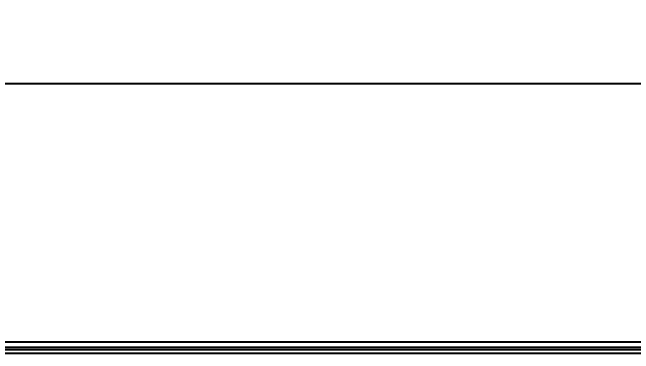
# Model space of a CAD drawing. Header units: inches. Extents: x 0.6 to 61.5, y 0.9 to 41.7.
# Drawn here: x 24.43 to 29.66, y 6.48 to 9.35 of the extents above; entities that cross this region are included whole.
import ezdxf

# ---------------------------------------------------------------- set-up
doc = ezdxf.new("R2010")
doc.units = ezdxf.units.IN
doc.header["$MEASUREMENT"] = 0
doc.layers.add('DIM', color=1, linetype='Continuous')
doc.layers.add('OBJECT', color=7, linetype='Continuous')
doc.styles.add('Arial', font='arial.ttf')
doc.dimstyles.new('ANSI & Metric .40 Stacked', dxfattribs={"dimscale": 2.666667, "dimtxt": 0.4, "dimasz": 0.5, "dimexe": 0.4, "dimexo": 0.4, "dimgap": 0.133333, "dimtad": 0, "dimtih": 1, "dimtoh": 1, "dimzin": 4, "dimdsep": 46, "dimtxsty": 'Arial', "dimcen": 0.2, "dimadec": 0, "dimazin": 0, "dimtfac": 0.75, "dimtofl": 0, "dimtmove": 0, "dimatfit": 3, "dimfxl": 1, "dimtolj": 1, "dimtzin": 0, "dimarcsym": 0})

# ---------------------------------------------------------------- blocks, each defined once
blk = doc.blocks.new('*D2')
at = {"layer": 'Defpoints', "color": 0, "transparency": 16777216}
for p in [(34.8192, 8.7457), (0.6492, 6.5153), (34.8192, 6.5144)]:
    blk.add_point(p, dxfattribs=at)
at = {"layer": 'DIM', "color": 0, "lineweight": -2, "transparency": 16777216}
for p, q in [((0.6492, 6.9153), (0.6492, 9.1457)), ((34.8192, 6.9144), (34.8192, 9.1457)), ((1.1492, 8.7457), (16.5511, 8.7457)), ((34.3192, 8.7457), (18.9173, 8.7457))]:
    blk.add_line(p, q, dxfattribs=at)
at = {"layer": 'DIM', "color": 0, "transparency": 16777216}
for points in [[(1.1492, 8.829), (1.1492, 8.6623), (0.6492, 8.7457)], [(34.3192, 8.829), (34.3192, 8.6623), (34.8192, 8.7457)]]:
    blk.add_solid(points, dxfattribs=at)
at = {"layer": 'DIM', "color": 0, "transparency": 16777216, "char_height": 0.4, "attachment_point": 5, "style": 'Arial'}
for s, insert in [('\\A1;34.17', (17.7342, 9.0834)), ('\\A1;[868mm]', (17.7342, 8.356))]:
    blk.add_mtext(s, dxfattribs=dict(at, insert=insert))

msp = doc.modelspace()

# ---------------------------------------------------------------- linework, layer by layer
at = {"layer": 'OBJECT'}
for p, q in [((34.1582, 6.573), (20.6308, 6.573)), ((34.1582, 6.5728), (20.6308, 6.5728)), ((20.6323, 6.5315), (34.1582, 6.5315)), ((34.1582, 6.5089), (20.633, 6.5089)), ((34.1572, 6.4765), (20.6342, 6.4765))]:
    msp.add_line(p, q, dxfattribs=at)

# ---------------------------------------------------------------- dimensions: what is measured, and where the dimension line sits
at = {"layer": 'DIM'}
dim = msp.add_linear_dim(base=(34.8192, 8.7457), p1=(0.6492, 6.5153), p2=(34.8192, 6.5144), dimstyle='ANSI & Metric .40 Stacked', override={"dimpost": '\\X'}, dxfattribs=at)
dim.commit()
dim.dimension.update_dxf_attribs({"geometry": '*D2', "text_midpoint": (17.7342, 8.7457)})

doc.saveas('drawing.dxf')
